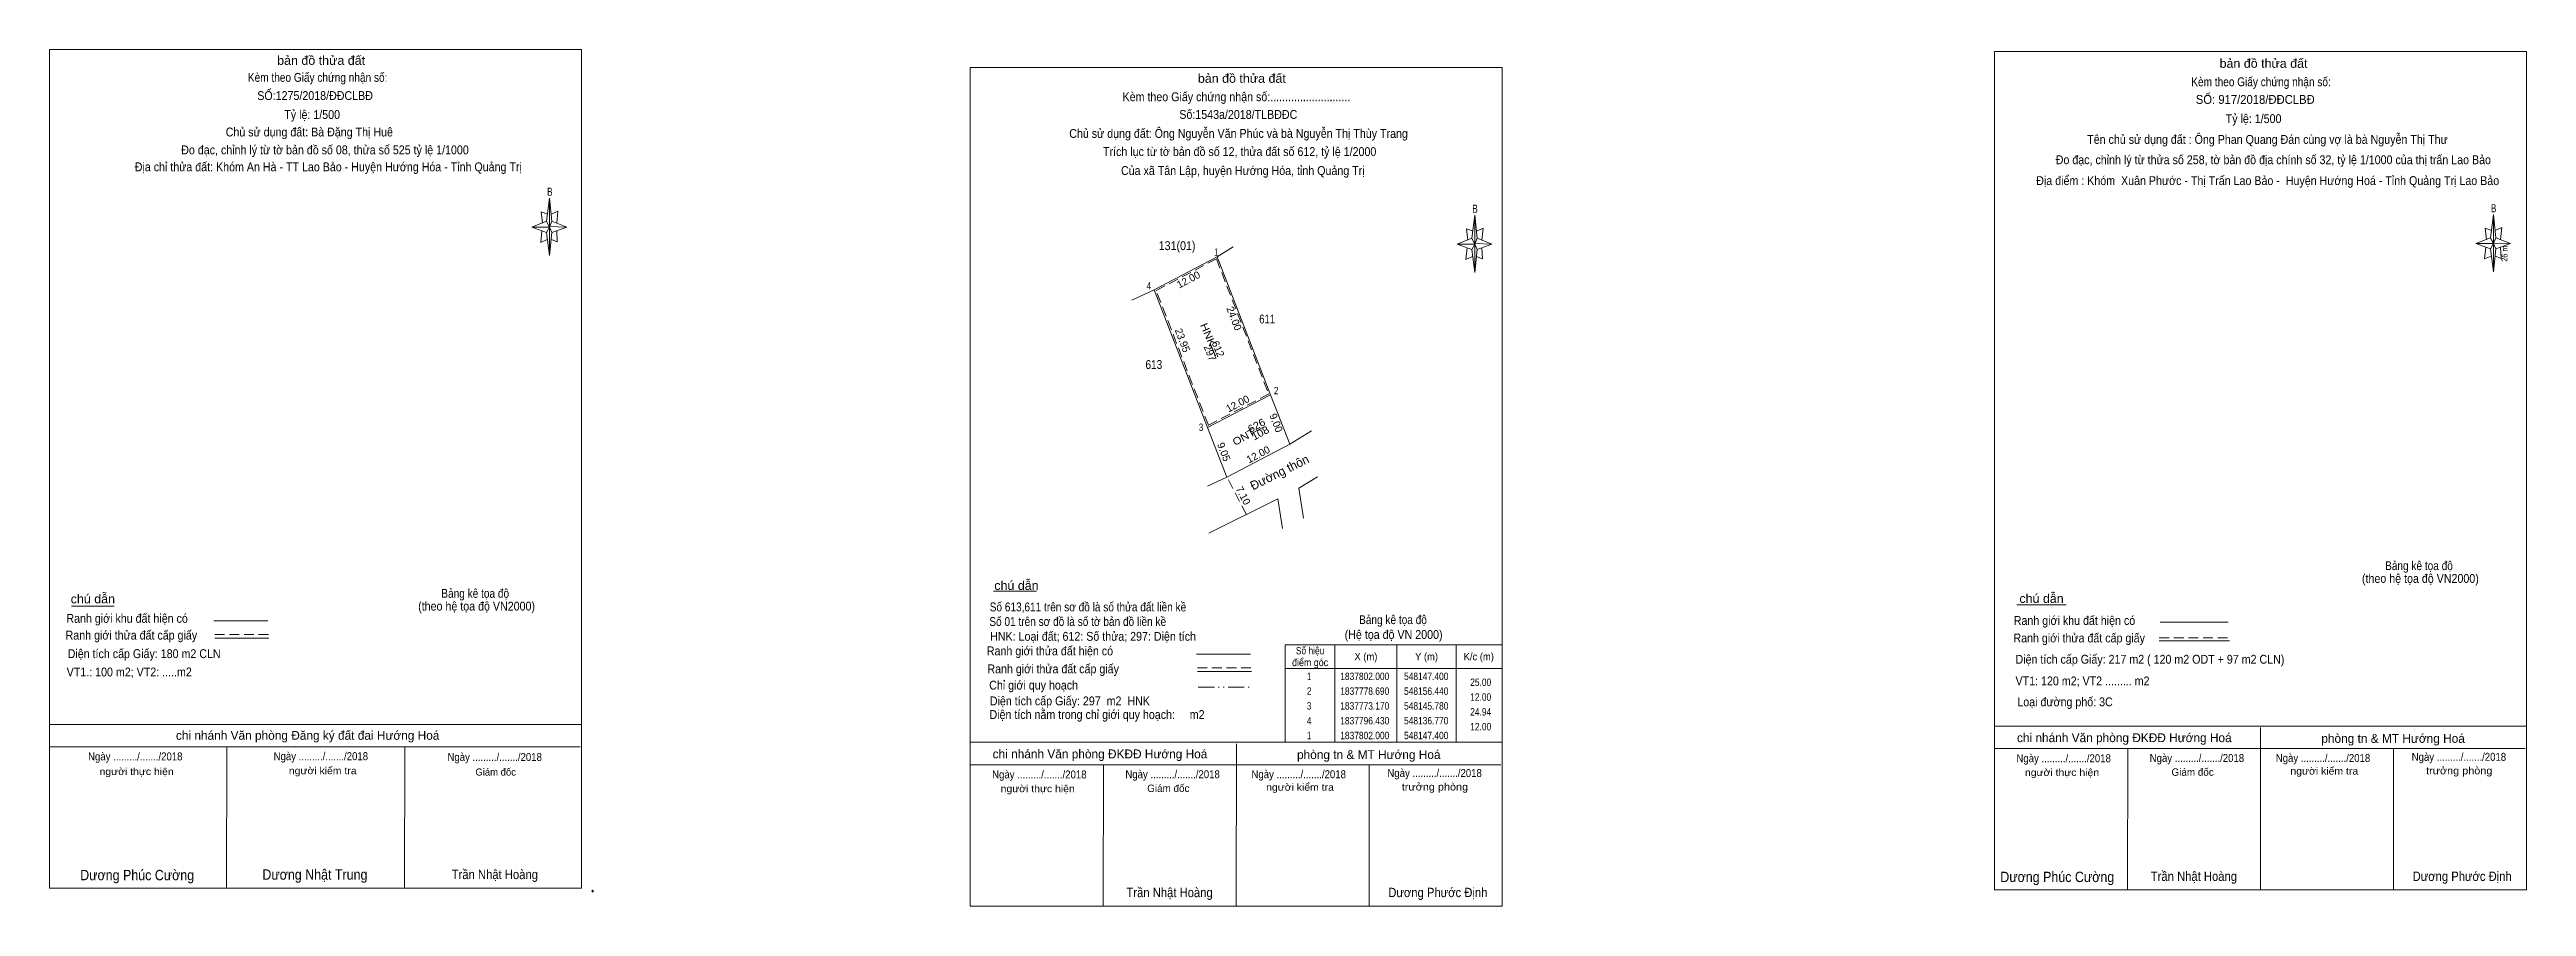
# Model space of a CAD drawing. Header units: metres. Extents: x 547950 to 548369, y 1837692 to 1837837.
import ezdxf
from ezdxf.enums import TextEntityAlignment as Align

# ---------------------------------------------------------------- set-up
doc = ezdxf.new("R2010")
doc.units = ezdxf.units.M
doc.header["$LTSCALE"] = 0.55
doc.header["$PDMODE"] = 32
doc.header["$PDSIZE"] = 0.275
doc.linetypes.add('DASH_DOUBLE_DOT', pattern=[9.2, 5, -1.2, 0.3, -1.2, 0.3, -1.2])
doc.linetypes.add('MEDIUM_DASHED', pattern=[4.5, 3, -1.5])
for name, color, linetype, lineweight in [('1', 7, 'MEDIUM_DASHED', 13), ('10', 7, 'Continuous', 13), ('17', 7, 'Continuous', 13), ('20', 7, 'Continuous', 13), ('22', 7, 'Continuous', 13), ('23', 7, 'Continuous', 13), ('5', 7, 'Continuous', 13), ('6', 7, 'Continuous', 13), ('63', 7, 'Continuous', 13)]:
    doc.layers.add(name, color=color, linetype=linetype, lineweight=lineweight)

msp = doc.modelspace()

# ---------------------------------------------------------------- linework, layer by layer
at = {"layer": '1'}
msp.add_lwpolyline([(548147.27, 1837801.65), (548156.13, 1837778.81), (548145.91, 1837773.52), (548137.08, 1837796.31)], close=True, dxfattribs=at)
at = {"layer": '10'}
for p, q in [((548147.4, 1837802), (548150.12, 1837803.68)), ((548136.77, 1837796.43), (548147.4, 1837802)), ((548147.4, 1837802), (548156.44, 1837778.69)), ((548132.99, 1837794.7), (548136.77, 1837796.43)), ((548136.77, 1837796.43), (548145.78, 1837773.17)), ((548156.44, 1837778.69), (548159.69, 1837770.3)), ((548145.78, 1837773.17), (548149.06, 1837764.73))]:
    msp.add_line(p, q, dxfattribs=at)
at = {"layer": '17'}
for p, q in [((548109.57, 1837745.47), (548116.81, 1837745.47)), ((548282.72, 1837743.13), (548291.06, 1837743.13))]:
    msp.add_line(p, q, dxfattribs=at)
for points in [[(548150.63, 1837692.18), (548150.63, 1837692.21), (548150.65, 1837719.65)], [(548323.97, 1837694.92), (548323.97, 1837694.95), (548323.99, 1837722.39)], [(548128.13, 1837692.2), (548128.13, 1837692.21), (548128.15, 1837716.11)], [(548173.13, 1837692.16), (548173.13, 1837692.21), (548173.15, 1837716.11)], [(548301.47, 1837694.94), (548301.47, 1837694.95), (548301.49, 1837718.85)], [(548346.47, 1837694.9), (548346.47, 1837694.95), (548346.49, 1837718.85)]]:
    msp.add_lwpolyline(points, dxfattribs=at)
at = {"layer": '20'}
for p, q in [((547949.81, 1837695.25), (547949.81, 1837837.05)), ((548033.93, 1837808.02), (548034.43, 1837811.92)), ((548033.93, 1837806.12), (548031.43, 1837807.02)), ((548034.83, 1837808.02), (548037.33, 1837807.02)), ((548034.83, 1837806.12), (548034.43, 1837802.22)), ((548035.73, 1837804.52), (548034.73, 1837804.92)), ((548035.63, 1837806.42), (548035.73, 1837804.52)), ((547953.52, 1837742.95), (547960.76, 1837742.95)), ((547977.63, 1837740.47), (547986.77, 1837740.47)), ((547977.77, 1837737.54), (547986.91, 1837737.54)), ((547949.81, 1837722.95), (548039.81, 1837722.95)), ((547949.81, 1837719.15), (548039.61, 1837719.15)), ((548039.81, 1837695.25), (547949.81, 1837695.25))]:
    msp.add_line(p, q, dxfattribs=at)
at = {"layer": '20', "linetype": 'MEDIUM_DASHED'}
msp.add_line((547977.77, 1837738.16), (547986.97, 1837738.16), dxfattribs=at)
at = {"layer": '20'}
for points in [[(547949.81, 1837837.05), (548039.81, 1837837.05), (548039.81, 1837695.25)], [(548034.43, 1837807.02), (548033.93, 1837808.02), (548031.43, 1837807.02)], [(548034.13, 1837809.22), (548033.03, 1837809.62), (548033.23, 1837807.72)], [(548034.43, 1837807.02), (548034.83, 1837806.12), (548037.33, 1837807.02)], [(548034.73, 1837809.22), (548035.83, 1837809.72), (548035.63, 1837807.72)], [(548033.13, 1837806.42), (548032.93, 1837804.42), (548034.03, 1837804.92)], [(547979.78, 1837695.24), (547979.78, 1837695.25), (547979.8, 1837719.15)], [(548009.89, 1837695.22), (548009.89, 1837695.25), (548009.91, 1837719.15)]]:
    msp.add_lwpolyline(points, dxfattribs=at)
for points in [[(548034.43, 1837811.92), (548034.83, 1837808.02), (548034.43, 1837807.02)], [(548034.43, 1837807.02), (548031.43, 1837807.02), (548033.93, 1837808.02), (548034.83, 1837806.12), (548037.33, 1837807.02), (548034.43, 1837807.12)], [(548034.43, 1837807.02), (548034.43, 1837802.22), (548033.93, 1837806.12)]]:
    msp.add_lwpolyline(points, close=True, dxfattribs=at)
msp.add_point((548041.71, 1837694.75), dxfattribs=at)
at = {"layer": '22'}
msp.add_line((548145.78, 1837773.17), (548156.44, 1837778.69), dxfattribs=at)
at = {"layer": '22', "linetype": 'MEDIUM_DASHED'}
msp.add_line((548152.36, 1837758.44), (548149.06, 1837764.73), dxfattribs=at)
at = {"layer": '23'}
for p, q in [((548149.06, 1837764.73), (548159.69, 1837770.3)), ((548159.69, 1837770.3), (548163.37, 1837772.57)), ((548145.77, 1837763.22), (548149.06, 1837764.73))]:
    msp.add_line(p, q, dxfattribs=at)
for points in [[(548145.97, 1837755.28), (548157.65, 1837761.06), (548158.47, 1837756.09)], [(548162.04, 1837757.79), (548161.21, 1837762.88), (548164.4, 1837764.78)]]:
    msp.add_lwpolyline(points, dxfattribs=at)
at = {"layer": '5'}
for p, q in [((548105.63, 1837692.21), (548105.63, 1837834.01)), ((548190.5, 1837805.15), (548191, 1837809.05)), ((548190.5, 1837803.25), (548188, 1837804.15)), ((548191.4, 1837803.25), (548191, 1837799.35)), ((548191.4, 1837805.15), (548193.9, 1837804.15)), ((548192.2, 1837803.55), (548192.3, 1837801.65)), ((548192.3, 1837801.65), (548191.3, 1837802.05))]:
    msp.add_line(p, q, dxfattribs=at)
for points in [[(548105.63, 1837834.01), (548195.63, 1837834.01), (548195.63, 1837692.21)], [(548191, 1837804.15), (548190.5, 1837805.15), (548188, 1837804.15)], [(548189.7, 1837803.55), (548189.5, 1837801.55), (548190.6, 1837802.05)], [(548190.7, 1837806.35), (548189.6, 1837806.75), (548189.8, 1837804.85)], [(548191, 1837804.15), (548191.4, 1837803.25), (548193.9, 1837804.15)], [(548191.3, 1837806.35), (548192.4, 1837806.85), (548192.2, 1837804.85)]]:
    msp.add_lwpolyline(points, dxfattribs=at)
for points in [[(548191, 1837809.05), (548191.4, 1837805.15), (548191, 1837804.15)], [(548191, 1837804.15), (548188, 1837804.15), (548190.5, 1837805.15), (548191.4, 1837803.25), (548193.9, 1837804.15), (548191, 1837804.25)], [(548191, 1837804.15), (548191, 1837799.35), (548190.5, 1837803.25)]]:
    msp.add_lwpolyline(points, close=True, dxfattribs=at)
at = {"layer": '6'}
for p, q in [((548278.97, 1837694.95), (548278.97, 1837836.75)), ((548362.88, 1837805.24), (548363.38, 1837809.14)), ((548362.88, 1837803.34), (548360.38, 1837804.24)), ((548363.78, 1837803.34), (548363.38, 1837799.44)), ((548363.78, 1837805.24), (548366.28, 1837804.24)), ((548364.58, 1837803.64), (548364.68, 1837801.74)), ((548364.68, 1837801.74), (548363.68, 1837802.14)), ((548306.98, 1837740.2), (548318.48, 1837740.2)), ((548306.83, 1837737.08), (548318.73, 1837737.08)), ((548143.91, 1837734.79), (548153.05, 1837734.79)), ((548144.05, 1837731.86), (548153.19, 1837731.86)), ((548105.63, 1837719.91), (548195.63, 1837719.91)), ((548278.97, 1837722.65), (548368.97, 1837722.65)), ((548105.63, 1837716.11), (548195.43, 1837716.11)), ((548278.97, 1837718.85), (548368.77, 1837718.85)), ((548368.97, 1837694.95), (548278.97, 1837694.95)), ((548195.63, 1837692.21), (548105.63, 1837692.21))]:
    msp.add_line(p, q, dxfattribs=at)
at = {"layer": '6', "linetype": 'MEDIUM_DASHED'}
for p, q in [((548306.84, 1837737.57), (548318.64, 1837737.57)), ((548144.05, 1837732.48), (548153.25, 1837732.48))]:
    msp.add_line(p, q, dxfattribs=at)
at = {"layer": '6'}
for points in [[(548278.97, 1837836.75), (548368.97, 1837836.75), (548368.97, 1837694.95)], [(548363.38, 1837804.24), (548362.88, 1837805.24), (548360.38, 1837804.24)], [(548362.08, 1837803.64), (548361.88, 1837801.64), (548362.98, 1837802.14)], [(548363.08, 1837806.44), (548361.98, 1837806.84), (548362.18, 1837804.94)], [(548363.38, 1837804.24), (548363.78, 1837803.34), (548366.28, 1837804.24)], [(548363.68, 1837806.44), (548364.78, 1837806.94), (548364.58, 1837804.94)]]:
    msp.add_lwpolyline(points, dxfattribs=at)
for points in [[(548363.38, 1837809.14), (548363.78, 1837805.24), (548363.38, 1837804.24)], [(548363.38, 1837804.24), (548360.38, 1837804.24), (548362.88, 1837805.24), (548363.78, 1837803.34), (548366.28, 1837804.24), (548363.38, 1837804.34)], [(548363.38, 1837804.24), (548363.38, 1837799.44), (548362.88, 1837803.34)]]:
    msp.add_lwpolyline(points, close=True, dxfattribs=at)
at = {"layer": '63'}
for p, q in [((548146.22, 1837787.33), (548147.11, 1837785.28)), ((548153.3, 1837772.16), (548155.22, 1837773.2)), ((548167.33, 1837736.41), (548167.33, 1837719.91)), ((548177.83, 1837736.41), (548177.83, 1837719.91)), ((548187.83, 1837736.41), (548187.83, 1837719.91)), ((548158.93, 1837732.41), (548195.63, 1837732.41))]:
    msp.add_line(p, q, dxfattribs=at)
at = {"layer": '63', "linetype": 'DASH_DOUBLE_DOT'}
msp.add_line((548144.18, 1837729.23), (548153.38, 1837729.23), dxfattribs=at)
at = {"layer": '63'}
msp.add_lwpolyline([(548158.93, 1837736.41), (548195.63, 1837736.41), (548195.63, 1837719.91), (548158.93, 1837719.91)], close=True, dxfattribs=at)

# ---------------------------------------------------------------- texts
at = {"layer": '1'}
for s, rotation, width, p in [('HNK', 293.102, 1.15, (548145.2933, 1837788.6102)), ('626', 28.523, 1.1, (548154.3666, 1837772.9418)), ('ONT', 28.523, 1.15, (548152.2066, 1837770.9847)), ('108', 28.523, 1.1, (548155.0016, 1837771.6537))]:
    msp.add_text(s, height=1.25, rotation=rotation, dxfattribs=dict(at, width=width)).set_placement(p, align=Align.CENTER)
for s, p in [('297', (548145.6251, 1837785.5252)), ('612', (548146.9837, 1837786.1852))]:
    msp.add_text(s, height=1.25, rotation=293.102, dxfattribs=at).set_placement(p, align=Align.CENTER)
at = {"layer": '20'}
for s, height, width, p in [('Kèm theo Giấy chứng nhận số:', 1.5, 0.85, (547995.185, 1837831.6)), ('bản đồ thửa đất', 1.5, 1.05, (547995.77, 1837834.47)), ('SỐ:1275/2018/ĐĐCLBĐ', 1.5, 0.9, (547994.75, 1837828.52)), ('Chủ sử dụng đất: Bà Đặng Thị Huê', 1.5, 0.9, (547993.77, 1837822.36)), ('Tỷ lệ: 1/500', 1.5, 0.9, (547994.255, 1837825.31)), ('Đo đạc, chỉnh lý từ tờ bản đồ số 08, thửa số 525 tỷ lệ 1/1000 ', 1.5, 0.9, (547996.675, 1837819.34)), (' Địa chỉ thửa đất: Khóm An Hà - TT Lao Bảo - Huyện Hướng Hóa - Tỉnh Quảng Trị', 1.5, 0.9, (547996.735, 1837816.47)), ('B', 1.378, 0.75, (548034.47, 1837812.32)), ('chú dẫn', 1.5, 1.05, (547957.14, 1837743.42)), ('Bảng kê tọa độ ', 1.5, 0.85, (548022.08, 1837744.35)), ('Ranh giới khu đất hiện có ', 1.5, 0.9, (547963.185, 1837740.12)), ('(theo hệ tọa độ VN2000)', 1.5, 0.9, (548022.08, 1837742.19)), ('Ranh giới thửa đất cấp giấy', 1.5, 0.9, (547963.66, 1837737.28)), ('Ngày ........./......./2018', 1.35, 0.9, (547964.32, 1837716.85)), ('người thực hiện', 1.2, 1.1, (547964.545, 1837714.38)), ('Ngày ........./......./2018', 1.35, 0.9, (547995.72, 1837716.89)), ('người kiểm tra', 1.2, 1.1, (547996.04, 1837714.52)), ('Ngày ........./......./2018', 1.35, 0.9, (548025.14, 1837716.75)), ('Dương Phúc Cường', 1.75, 0.9, (547964.64, 1837696.59)), ('Dương Nhật Trung', 1.75, 0.9, (547994.72, 1837696.68)), ('Trần Nhật Hoàng', 1.58, 0.9, (548025.165, 1837696.78))]:
    msp.add_text(s, height=height, dxfattribs=dict(at, width=width)).set_placement(p, align=Align.CENTER)
at = {"layer": '20', "width": 0.9}
for s, p in [('Diện tích cấp Giấy: 180 m2 CLN', (547952.88, 1837734.15)), ('VT1.: 100 m2; VT2: .....m2', (547952.71, 1837731.05))]:
    msp.add_text(s, height=1.5, dxfattribs=at).set_placement(p)
at = {"layer": '20'}
for s, height, p in [('chi nhánh Văn phòng Đăng ký đất đai Hướng Hoá', 1.5, (547993.49, 1837720.34)), ('Giám đốc', 1.2, (548025.305, 1837714.29))]:
    msp.add_text(s, height=height, dxfattribs=at).set_placement(p, align=Align.CENTER)
at = {"layer": '22'}
for s, rotation, p in [('12.00', 27.654, (548142.8299, 1837797.5955)), ('24.00', 291.197, (548149.6842, 1837791.3609)), ('23.95', 291.197, (548140.9545, 1837787.6659)), ('7.10', 297.683, (548151.2551, 1837761.3454))]:
    msp.add_text(s, height=1.25, rotation=rotation, dxfattribs=at).set_placement(p, align=Align.CENTER)
at = {"layer": '5'}
for s, height, width, p in [('bản đồ thửa đất', 1.5, 1.05, (548151.58, 1837831.43)), ('Kèm theo Giấy chứng nhận số:...........................', 1.5, 0.9, (548150.66, 1837828.32)), ('Chủ sử dụng đất: Ông Nguyễn Văn Phúc và bà Nguyễn Thị Thùy Trang', 1.5, 0.9, (548151.025, 1837822.12)), ('Số:1543a/2018/TLBĐĐC', 1.5, 0.9, (548150.98, 1837825.33)), ('Trích lục từ tờ bản đồ số 12, thửa đất số 612, tỷ lệ 1/2000 ', 1.5, 0.9, (548151.46, 1837819.05)), ('Của xã Tân Lập, huyện Hướng Hóa, tỉnh Quảng Trị', 1.5, 0.9, (548151.745, 1837815.84)), ('B', 1.378, 0.75, (548191.04, 1837809.45))]:
    msp.add_text(s, height=height, dxfattribs=dict(at, width=width)).set_placement(p, align=Align.CENTER)
at = {"layer": '6'}
for s, height, width, p in [('Kèm theo Giấy chứng nhận số:', 1.5, 0.85, (548324.055, 1837830.85)), ('bản đồ thửa đất', 1.5, 1.05, (548324.48, 1837833.97)), ('SỐ: 917/2018/ĐĐCLBĐ', 1.5, 0.95, (548323.075, 1837827.87)), ('Tỷ lệ: 1/500', 1.5, 0.9, (548322.795, 1837824.62)), ('Tên chủ sử dụng đất : Ông Phan Quang Đán cùng vợ là bà Nguyễn Thị Thư', 1.5, 0.9, (548325.14, 1837821.11)), ('Địa điểm : Khóm  Xuân Phước - Thị Trấn Lao Bảo -  Huyện Hướng Hoá - Tỉnh Quảng Trị Lao Bảo', 1.5, 0.9, (548325.185, 1837814.14)), ('Đo đạc, chỉnh lý từ thửa số 258, tờ bản đồ địa chính số 32, tỷ lệ 1/1000 của thị trấn Lao Bảo', 1.5, 0.9, (548326.135, 1837817.67)), ('B', 1.378, 0.75, (548363.41, 1837809.53)), ('(theo hệ tọa độ VN2000)', 1.5, 0.9, (548351.02, 1837746.87)), ('Bảng kê tọa độ ', 1.5, 0.85, (548351.02, 1837749.03)), ('chú dẫn', 1.5, 1.05, (548113.44, 1837745.68)), ('chú dẫn', 1.5, 1.05, (548286.91, 1837743.48)), ('Bảng kê tọa độ', 1.5, 0.85, (548177.16, 1837739.9)), ('Ranh giới khu đất hiện có ', 1.5, 0.9, (548292.735, 1837739.76)), ('Ranh giới thửa đất hiện có ', 1.5, 0.9, (548119.36, 1837734.62)), ('(Hệ tọa độ VN 2000)', 1.5, 0.9, (548177.265, 1837737.39)), ('Ranh giới thửa đất cấp giấy', 1.5, 0.9, (548293.28, 1837736.8)), ('Ranh giới thửa đất cấp giấy', 1.5, 0.9, (548119.65, 1837731.58)), ('Chỉ giới quy hoạch', 1.5, 0.9, (548116.34, 1837728.83)), ('Ngày ........./......./2018', 1.35, 0.9, (548117.31, 1837713.8)), ('Ngày ........./......./2018', 1.35, 0.9, (548139.86, 1837713.84)), ('Ngày ........./......./2018', 1.35, 0.9, (548161.2, 1837713.84)), ('Ngày ........./......./2018', 1.35, 0.9, (548184.2, 1837714.04)), ('Ngày ........./......./2018', 1.35, 0.9, (548290.65, 1837716.54)), ('người thực hiện', 1.2, 1.1, (548290.375, 1837714.22)), ('Ngày ........./......./2018', 1.35, 0.9, (548313.2, 1837716.58)), ('Ngày ........./......./2018', 1.35, 0.9, (548334.54, 1837716.58)), ('người kiểm tra', 1.2, 1.1, (548334.76, 1837714.46)), ('Ngày ........./......./2018', 1.35, 0.9, (548357.54, 1837716.78)), ('trưởng phòng', 1.25, 1.1, (548357.595, 1837714.5)), ('người thực hiện', 1.2, 1.1, (548117.035, 1837711.48)), ('người kiểm tra', 1.2, 1.1, (548161.42, 1837711.72)), ('trưởng phòng', 1.25, 1.1, (548184.255, 1837711.76)), ('Dương Phúc Cường', 1.75, 0.9, (548289.57, 1837696.28)), ('Trần Nhật Hoàng', 1.58, 0.9, (548312.695, 1837696.47)), ('Dương Phước Định', 1.58, 0.9, (548358.09, 1837696.47)), ('Trần Nhật Hoàng', 1.58, 0.9, (548139.355, 1837693.73)), ('Dương Phước Định', 1.58, 0.9, (548184.75, 1837693.73))]:
    msp.add_text(s, height=height, dxfattribs=dict(at, width=width)).set_placement(p, align=Align.CENTER)
at = {"layer": '6', "width": 0.9}
msp.add_text('26 m', height=0.9996, rotation=89.004, dxfattribs=at).set_placement((548365.7629, 1837802.5463), align=Align.CENTER)
at = {"layer": '6'}
for s, width, p in [('Số 01 trên sơ đồ là số tờ bản đồ liền kề', 0.85, (548108.85, 1837739.59)), ('Số 613,611 trên sơ đồ là số thửa đất liền kề', 0.85, (548108.91, 1837742.05)), ('HNK: Loại đất; 612: Số thửa; 297: Diện tích', 0.9, (548108.99, 1837737.08)), ('Diện tích cấp Giấy: 217 m2 ( 120 m2 ODT + 97 m2 CLN)', 0.9, (548282.5, 1837733.2)), ('Diện tích cấp Giấy: 297  m2  HNK', 0.9, (548108.93, 1837726.16)), ('VT1: 120 m2; VT2 ......... m2', 0.9, (548282.51, 1837729.54)), ('Loại đường phố: 3C', 0.9, (548282.82, 1837726)), ('Diện tích nằm trong chỉ giới quy hoạch:     m2', 0.9, (548108.87, 1837723.86))]:
    msp.add_text(s, height=1.5, dxfattribs=dict(at, width=width)).set_placement(p)
for s, height, p in [('chi nhánh Văn phòng ĐKĐĐ Hướng Hoá', 1.5, (548300.915, 1837719.94)), ('phòng tn & MT Hướng Hoá', 1.5, (548346.4, 1837719.82)), ('chi nhánh Văn phòng ĐKĐĐ Hướng Hoá', 1.5, (548127.575, 1837717.2)), ('phòng tn & MT Hướng Hoá', 1.5, (548173.06, 1837717.08)), ('Giám đốc', 1.25, (548312.48, 1837714.25)), ('Giám đốc', 1.25, (548139.14, 1837711.51))]:
    msp.add_text(s, height=height, dxfattribs=at).set_placement(p, align=Align.CENTER)
at = {"layer": '63'}
for s, height, width, p in [('131(01)', 1.5, 0.9, (548143.73, 1837803.14)), (' 1', 1.25, 0.75, (548147.6, 1837802.2)), (' 4', 1.25, 0.85, (548136.24, 1837796.5)), ('611', 1.5, 0.8, (548157.2, 1837790.74)), (' 613', 1.5, 0.85, (548138.11, 1837783.04)), (' 2', 1.25, 0.85, (548157.78, 1837778.76)), (' 3', 1.25, 0.8, (548145.05, 1837772.56)), ('25.00', 1.25, 0.85, (548193.78, 1837729.44)), ('12.00', 1.25, 0.85, (548193.78, 1837726.94)), ('24.94', 1.25, 0.85, (548193.78, 1837724.44)), ('12.00', 1.25, 0.85, (548193.78, 1837721.94))]:
    msp.add_text(s, height=height, dxfattribs=dict(at, width=width)).set_placement(p, align=Align.RIGHT)
for s, height, rotation, p in [('12.00', 1.25, 27.376, (548151.1626, 1837776.6152)), ('9.00', 1.25, 291.175, (548156.8043, 1837773.7058)), ('9.05', 1.25, 291.237, (548147.9563, 1837768.7914)), ('12.00', 1.25, 27.654, (548154.6399, 1837768.0255)), ('Đường thôn', 1.5, 26.329, (548158.2924, 1837764.888))]:
    msp.add_text(s, height=height, rotation=rotation, dxfattribs=at).set_placement(p, align=Align.CENTER)
for s, width, p in [('Số hiệu', 0.85, (548163.13, 1837734.79)), ('điểm góc', 0.9, (548163.13, 1837732.79)), (' 1', 0.75, (548162.78, 1837730.44)), ('1837802.000', 0.85, (548172.38, 1837730.44)), ('X (m)', 0.95, (548172.58, 1837733.79)), ('548147.400', 0.85, (548182.78, 1837730.44)), ('Y (m)', 0.95, (548182.835, 1837733.79)), ('K/c (m)', 0.95, (548191.675, 1837733.79)), (' 2', 0.85, (548162.785, 1837727.94)), ('1837778.690', 0.85, (548172.38, 1837727.94)), ('548156.440', 0.85, (548182.78, 1837727.94)), (' 4', 0.85, (548162.78, 1837722.94)), (' 3', 0.8, (548162.775, 1837725.44)), ('1837773.170', 0.85, (548172.38, 1837725.44)), ('1837796.430', 0.85, (548172.38, 1837722.94)), ('548145.780', 0.85, (548182.78, 1837725.44)), ('548136.770', 0.85, (548182.78, 1837722.94)), (' 1', 0.75, (548162.78, 1837720.44)), ('1837802.000', 0.85, (548172.38, 1837720.44)), ('548147.400', 0.85, (548182.78, 1837720.44))]:
    msp.add_text(s, height=1.25, dxfattribs=dict(at, width=width)).set_placement(p, align=Align.CENTER)

doc.saveas('drawing.dxf')
